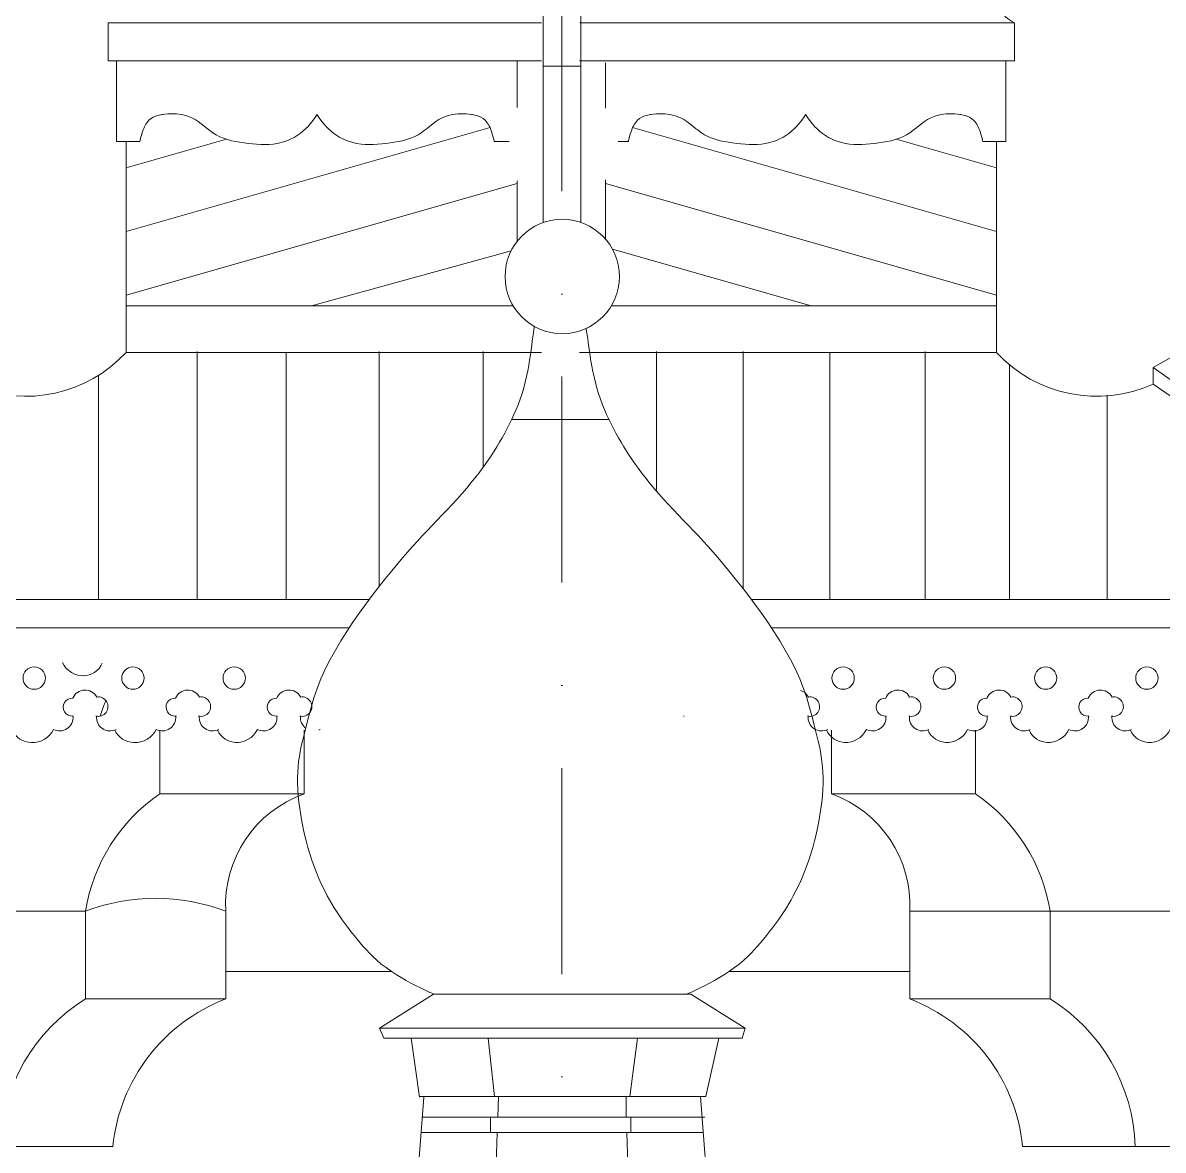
# Model space of a CAD drawing. Header units: millimetres. Extents: x 2399 to 111977, y 1313 to 59551.
# Drawn here: x 41961 to 43914, y 42733 to 44664 of the extents above; entities that cross this region are included whole.
import ezdxf

# ---------------------------------------------------------------- set-up
doc = ezdxf.new("R2010")
doc.units = ezdxf.units.MM
doc.linetypes.add('Штрихпунктирная', pattern=[670.277762, 352.777767, -176.388884, 0, -141.111112])
doc.layers.add('main line', color=7, linetype='Continuous', lineweight=13)

msp = doc.modelspace()

# ---------------------------------------------------------------- linework, layer by layer
at = {"layer": 'main line', "color": 7, "linetype": 'Штрихпунктирная', "lineweight": 13}
msp.add_line((42884.2044, 54113.2451), (42884.2044, 28718.316), dxfattribs=at)
at = {"layer": 'main line', "color": 7, "linetype": 'Continuous', "lineweight": 13}
for p, q in [((42851.8555, 45703.6819), (42851.8555, 44321.258)), ((42916.5533, 44321.258), (42916.5533, 45703.6819)), ((42106.9134, 44598.128), (42106.9134, 44663.54)), ((42106.9134, 44663.54), (42849.2428, 44663.54)), ((42914.7615, 44663.54), (43659.5007, 44663.54)), ((43659.5007, 44598.128), (43659.5007, 44663.54)), ((42106.9134, 44598.128), (42849.5141, 44598.128)), ((42121.6679, 44598.128), (42121.6679, 44460.2853)), ((42807.3824, 44598.128), (42807.3824, 44518.6945)), ((42851.8555, 44589.4685), (42916.5533, 44589.4685)), ((42914.2119, 44598.128), (43659.5007, 44598.128)), ((42958.8383, 44595.0761), (42958.8383, 44517.1669)), ((43644.3832, 44598.128), (43644.3832, 44460.2853)), ((42137.8894, 44305.8656), (42761.0656, 44484.1714)), ((43628.5248, 44305.8656), (43005.3485, 44484.1714)), ((42121.6679, 44460.2853), (42161.4259, 44460.2853)), ((42137.8894, 44414.8828), (42309.7326, 44464.0513)), ((42137.8894, 44099.0339), (42137.8894, 44460.2853)), ((42793.6258, 44460.2853), (42768.2769, 44460.2853)), ((42980.348, 44460.2853), (42998.1372, 44460.2853)), ((43628.5248, 44414.8828), (43456.6815, 44464.0513)), ((43644.7462, 44460.2853), (43604.9882, 44460.2853)), ((43628.5248, 44099.0339), (43628.5248, 44460.2853)), ((42958.8383, 44394.4042), (42958.8383, 44293.1896)), ((42137.8894, 44196.8484), (42807.3824, 44388.4066)), ((42807.3824, 44392.8766), (42807.3824, 44289.0075)), ((43628.5248, 44196.8484), (42958.8383, 44388.4619)), ((42455.4222, 44178.6851), (42797.221, 44272.8595)), ((43310.9919, 44178.6851), (42970.7678, 44276.0314)), ((42137.8894, 44178.6851), (42800.7673, 44178.6851)), ((42968.8825, 44178.6851), (43628.5248, 44178.6851)), ((43948.4976, 44102.4789), (43896.8247, 44072.9799)), ((42137.8894, 44099.0339), (42849.5141, 44099.0339)), ((42259.4771, 44100.4699), (42259.4771, 43675.7242)), ((42411.9791, 44099.0339), (42411.9791, 43675.7242)), ((42571.1819, 44100.4699), (42571.1819, 43698.0762)), ((42749.2873, 44100.4699), (42749.2873, 43902.1978)), ((42914.2119, 44099.0339), (43628.5248, 44099.0339)), ((43046.1568, 44100.4699), (43046.1568, 43861.4678)), ((43194.5915, 44100.4699), (43194.5915, 43694.5121)), ((43343.0263, 44099.0339), (43343.0263, 43675.7242)), ((43506.2963, 44100.4699), (43506.2963, 43675.7242)), ((43650.9902, 44077.724), (43650.9902, 43675.7242)), ((43896.8247, 44072.9799), (43896.8247, 44044.7497)), ((43896.8247, 44072.9799), (44437.6943, 43689.9389)), ((42090.5604, 44059.7104), (42090.5604, 43675.7242)), ((44429.3485, 43675.7242), (43896.8247, 44044.7497)), ((43818.0011, 44025.995), (43818.0011, 43675.7242)), ((42797.9949, 43983.854), (42964.9914, 43983.854)), ((38930.6895, 43675.7242), (42554.0124, 43675.7242)), ((43208.9739, 43675.7242), (46857.0635, 43675.7242)), ((38934.0013, 43627.3017), (42519.7499, 43627.3017)), ((43243.2364, 43627.3017), (46844.1587, 43627.3017)), ((42195.8732, 43343.0785), (42195.8732, 43451.7635)), ((42442.713, 43343.0785), (42442.713, 43451.7635)), ((43345.7415, 43343.0785), (43345.7415, 43451.7635)), ((43592.5813, 43343.0785), (43592.5813, 43451.7635)), ((42195.8732, 43343.0785), (42442.713, 43343.0785)), ((43592.5813, 43343.0785), (43345.7415, 43343.0785)), ((41760.948, 43141.7935), (42068.2386, 43141.7935)), ((42068.2386, 42991.7131), (42068.2386, 43141.7935)), ((42308.5372, 42991.7131), (42308.5372, 43141.7935)), ((44027.5066, 43141.7935), (43479.9174, 43141.7935)), ((43479.9174, 42991.7131), (43479.9174, 43141.7935)), ((43720.216, 42991.7131), (43720.216, 43141.7935)), ((42308.5372, 43038.6601), (42592.7623, 43038.6601)), ((43479.9174, 43038.6601), (43170.224, 43038.6601)), ((42068.2386, 42991.7131), (42308.5372, 42991.7131)), ((42664.5043, 43000.0721), (42571.691, 42941.4861)), ((42664.5043, 43000.0721), (43105.1455, 43000.0721)), ((43105.1455, 43000.0721), (43198.2915, 42941.4861)), ((43720.216, 42991.7131), (43479.9174, 42991.7131)), ((42571.691, 42941.4861), (42579.2386, 42924.5046)), ((42571.691, 42941.4861), (43198.2915, 42941.4861)), ((43192.9504, 42924.5046), (43198.2915, 42941.4861)), ((42579.2386, 42924.5046), (43192.9504, 42924.5046)), ((42626.2314, 42924.5046), (42640.2591, 42823.5051)), ((42768.877, 42824.9079), (42757.9183, 42924.5046)), ((43000.5313, 42824.9079), (43013.8383, 42924.5046)), ((43130.5272, 42824.9079), (43152.9715, 42924.5046)), ((42647.9913, 42823.5273), (42607.6443, 42313.0115)), ((43130.5272, 42824.9079), (42640.2591, 42824.9079)), ((42774.2943, 42789.402), (42775.4475, 42824.9079)), ((42994.3512, 42789.402), (42994.3512, 42824.9079)), ((43121.5318, 42824.8822), (43161.1599, 42313.0115)), ((42645.2943, 42789.402), (43128.8034, 42789.402)), ((42761.8322, 42762.7765), (42761.8322, 42789.402)), ((43002.0969, 42762.7765), (43002.0969, 42789.402)), ((42643.19, 42762.7765), (43126.3399, 42762.7765)), ((42758.8212, 42313.0115), (42773.4295, 42762.7765)), ((43009.8242, 42313.0115), (42995.216, 42762.7765)), ((41760.948, 42739.2235), (42115.2283, 42739.2235)), ((44027.5066, 42739.2235), (43673.2262, 42739.2235))]:
    msp.add_line(p, q, dxfattribs=at)
at = {"layer": 'main line', "color": 7, "linetype": 'Continuous', "lineweight": 13, "flags": 128}
for points in [[(42066.6208, 43545.3267, -0.304535594), (42028.6932, 43567.6702)], [(42066.6208, 43545.3267, -0.304535594), (42028.6932, 43567.6702)], [(42066.6208, 43545.3267, -0.304535594), (42028.6932, 43567.6702)], [(42066.6208, 43545.3267, -0.304535594), (42028.6932, 43567.6702)], [(42066.6208, 43545.3267, -0.304535594), (42028.6932, 43567.6702)], [(42066.6208, 43545.3267, -0.304535594), (42028.6932, 43567.6702)], [(42096.9395, 43566.6853, -0.304535594), (42064.1661, 43545.3267)], [(42096.9395, 43566.6853, -0.304535594), (42064.1661, 43545.3267)], [(42096.9395, 43566.6853, -0.304535594), (42064.1661, 43545.3267)], [(42096.9395, 43566.6853, -0.304535594), (42064.1661, 43545.3267)], [(42096.9395, 43566.6853, -0.304535594), (42064.1661, 43545.3267)], [(42096.9395, 43566.6853, -0.304535594), (42064.1661, 43545.3267)], [(42086.1062, 43476.1599, 1.219803903), (42087.5367, 43508.8418, 0.63216014), (42046.5727, 43506.8436, 1.067465283), (42046.8074, 43476.1599, -0.60309642), (42013.4157, 43453.3936)], [(42086.1062, 43476.1599, 1.219803903), (42087.5367, 43508.8418, 0.63216014), (42046.5727, 43506.8436, 1.067465283), (42046.8074, 43476.1599, -0.60309642), (42013.4157, 43453.3936)], [(42086.1062, 43476.1599, 1.219803903), (42087.5367, 43508.8418, 0.63216014), (42046.5727, 43506.8436, 1.067465283), (42046.8074, 43476.1599, -0.60309642), (42013.4157, 43453.3936)], [(42086.1062, 43476.1599, 1.219803903), (42087.5367, 43508.8418, 0.63216014), (42046.5727, 43506.8436, 1.067465283), (42046.8074, 43476.1599, -0.60309642), (42013.4157, 43453.3936)], [(42086.1062, 43476.1599, 1.219803903), (42087.5367, 43508.8418, 0.63216014), (42046.5727, 43506.8436, 1.067465283), (42046.8074, 43476.1599, -0.60309642), (42013.4157, 43453.3936)], [(42086.1062, 43476.1599, 1.219803903), (42087.5367, 43508.8418, 0.63216014), (42046.5727, 43506.8436, 1.067465283), (42046.8074, 43476.1599, -0.60309642), (42013.4157, 43453.3936)], [(42261.9729, 43476.1599, 1.219803903), (42263.4034, 43508.8418, 0.63216014), (42222.4394, 43506.8436, 1.067465283), (42222.6741, 43476.1599, -0.60309642), (42189.2824, 43453.3936)], [(42261.9729, 43476.1599, 1.219803903), (42263.4034, 43508.8418, 0.63216014), (42222.4394, 43506.8436, 1.067465283), (42222.6741, 43476.1599, -0.60309642), (42189.2824, 43453.3936)], [(42261.9729, 43476.1599, 1.219803903), (42263.4034, 43508.8418, 0.63216014), (42222.4394, 43506.8436, 1.067465283), (42222.6741, 43476.1599, -0.60309642), (42189.2824, 43453.3936)], [(42261.9729, 43476.1599, 1.219803903), (42263.4034, 43508.8418, 0.63216014), (42222.4394, 43506.8436, 1.067465283), (42222.6741, 43476.1599, -0.60309642), (42189.2824, 43453.3936)], [(42261.9729, 43476.1599, 1.219803903), (42263.4034, 43508.8418, 0.63216014), (42222.4394, 43506.8436, 1.067465283), (42222.6741, 43476.1599, -0.60309642), (42189.2824, 43453.3936)], [(42261.9729, 43476.1599, 1.219803903), (42263.4034, 43508.8418, 0.63216014), (42222.4394, 43506.8436, 1.067465283), (42222.6741, 43476.1599, -0.60309642), (42189.2824, 43453.3936)], [(42435.3849, 43476.1599, 1.219803903), (42436.8154, 43508.8418, 0.63216014), (42395.8513, 43506.8436, 1.067465283), (42396.0861, 43476.1599, -0.60309642), (42362.6943, 43453.3936)], [(42435.3849, 43476.1599, 1.219803903), (42436.8154, 43508.8418, 0.63216014), (42395.8513, 43506.8436, 1.067465283), (42396.0861, 43476.1599, -0.60309642), (42362.6943, 43453.3936)], [(42435.3849, 43476.1599, 1.219803903), (42436.8154, 43508.8418, 0.63216014), (42395.8513, 43506.8436, 1.067465283), (42396.0861, 43476.1599, -0.60309642), (42362.6943, 43453.3936)], [(42435.3849, 43476.1599, 1.219803903), (42436.8154, 43508.8418, 0.63216014), (42395.8513, 43506.8436, 1.067465283), (42396.0861, 43476.1599, -0.60309642), (42362.6943, 43453.3936)], [(42435.3849, 43476.1599, 1.219803903), (42436.8154, 43508.8418, 0.63216014), (42395.8513, 43506.8436, 1.067465283), (42396.0861, 43476.1599, -0.60309642), (42362.6943, 43453.3936)], [(42435.3849, 43476.1599, 1.219803903), (42436.8154, 43508.8418, 0.63216014), (42395.8513, 43506.8436, 1.067465283), (42396.0861, 43476.1599, -0.60309642), (42362.6943, 43453.3936)], [(43304.8995, 43476.1599, 1.219803903), (43306.3299, 43508.8418, 0.199841673), (43292.8082, 43519.8713)], [(43304.8995, 43476.1599, 1.219803903), (43306.3299, 43508.8418, 0.199841673), (43292.8082, 43519.8713)], [(43304.8995, 43476.1599, 1.219803903), (43306.3299, 43508.8418, 0.199841673), (43292.8082, 43519.8713)], [(43304.8995, 43476.1599, 1.219803903), (43306.3299, 43508.8418, 0.199841673), (43292.8082, 43519.8713)], [(43304.8995, 43476.1599, 1.219803903), (43306.3299, 43508.8418, 0.199841673), (43292.8082, 43519.8713)], [(43304.8995, 43476.1599, 1.219803903), (43306.3299, 43508.8418, 0.199841673), (43292.8082, 43519.8713)], [(43478.3114, 43476.1599, 1.219803903), (43479.7419, 43508.8418, 0.63216014), (43438.7779, 43506.8436, 1.067465283), (43439.0126, 43476.1599, -0.60309642), (43405.6209, 43453.3936)], [(43478.3114, 43476.1599, 1.219803903), (43479.7419, 43508.8418, 0.63216014), (43438.7779, 43506.8436, 1.067465283), (43439.0126, 43476.1599, -0.60309642), (43405.6209, 43453.3936)], [(43478.3114, 43476.1599, 1.219803903), (43479.7419, 43508.8418, 0.63216014), (43438.7779, 43506.8436, 1.067465283), (43439.0126, 43476.1599, -0.60309642), (43405.6209, 43453.3936)], [(43478.3114, 43476.1599, 1.219803903), (43479.7419, 43508.8418, 0.63216014), (43438.7779, 43506.8436, 1.067465283), (43439.0126, 43476.1599, -0.60309642), (43405.6209, 43453.3936)], [(43478.3114, 43476.1599, 1.219803903), (43479.7419, 43508.8418, 0.63216014), (43438.7779, 43506.8436, 1.067465283), (43439.0126, 43476.1599, -0.60309642), (43405.6209, 43453.3936)], [(43478.3114, 43476.1599, 1.219803903), (43479.7419, 43508.8418, 0.63216014), (43438.7779, 43506.8436, 1.067465283), (43439.0126, 43476.1599, -0.60309642), (43405.6209, 43453.3936)], [(43651.7234, 43476.1599, 1.219803903), (43653.1538, 43508.8418, 0.63216014), (43612.1898, 43506.8436, 1.067465283), (43612.4246, 43476.1599, -0.60309642), (43579.0328, 43453.3936)], [(43651.7234, 43476.1599, 1.219803903), (43653.1538, 43508.8418, 0.63216014), (43612.1898, 43506.8436, 1.067465283), (43612.4246, 43476.1599, -0.60309642), (43579.0328, 43453.3936)], [(43651.7234, 43476.1599, 1.219803903), (43653.1538, 43508.8418, 0.63216014), (43612.1898, 43506.8436, 1.067465283), (43612.4246, 43476.1599, -0.60309642), (43579.0328, 43453.3936)], [(43651.7234, 43476.1599, 1.219803903), (43653.1538, 43508.8418, 0.63216014), (43612.1898, 43506.8436, 1.067465283), (43612.4246, 43476.1599, -0.60309642), (43579.0328, 43453.3936)], [(43651.7234, 43476.1599, 1.219803903), (43653.1538, 43508.8418, 0.63216014), (43612.1898, 43506.8436, 1.067465283), (43612.4246, 43476.1599, -0.60309642), (43579.0328, 43453.3936)], [(43651.7234, 43476.1599, 1.219803903), (43653.1538, 43508.8418, 0.63216014), (43612.1898, 43506.8436, 1.067465283), (43612.4246, 43476.1599, -0.60309642), (43579.0328, 43453.3936)], [(43825.1354, 43476.1599, 1.219803903), (43826.5658, 43508.8418, 0.63216014), (43785.6018, 43506.8436, 1.067465283), (43785.8365, 43476.1599, -0.60309642), (43752.4448, 43453.3936)], [(43825.1354, 43476.1599, 1.219803903), (43826.5658, 43508.8418, 0.63216014), (43785.6018, 43506.8436, 1.067465283), (43785.8365, 43476.1599, -0.60309642), (43752.4448, 43453.3936)], [(43825.1354, 43476.1599, 1.219803903), (43826.5658, 43508.8418, 0.63216014), (43785.6018, 43506.8436, 1.067465283), (43785.8365, 43476.1599, -0.60309642), (43752.4448, 43453.3936)], [(43825.1354, 43476.1599, 1.219803903), (43826.5658, 43508.8418, 0.63216014), (43785.6018, 43506.8436, 1.067465283), (43785.8365, 43476.1599, -0.60309642), (43752.4448, 43453.3936)], [(43825.1354, 43476.1599, 1.219803903), (43826.5658, 43508.8418, 0.63216014), (43785.6018, 43506.8436, 1.067465283), (43785.8365, 43476.1599, -0.60309642), (43752.4448, 43453.3936)], [(43825.1354, 43476.1599, 1.219803903), (43826.5658, 43508.8418, 0.63216014), (43785.6018, 43506.8436, 1.067465283), (43785.8365, 43476.1599, -0.60309642), (43752.4448, 43453.3936)], [(42048.0051, 43476.1599, -0.017938026), (42046.8338, 43475.916)], [(42048.0051, 43476.1599, -0.017938026), (42046.8338, 43475.916)], [(42048.0051, 43476.1599, -0.017938026), (42046.8338, 43475.916)], [(42048.0051, 43476.1599, -0.017938026), (42046.8338, 43475.916)], [(42048.0051, 43476.1599, -0.017938026), (42046.8338, 43475.916)], [(42048.0051, 43476.1599, -0.017938026), (42046.8338, 43475.916)], [(42087.304, 43476.1599, 0.60309642), (42120.6957, 43453.3936)], [(42087.304, 43476.1599, 0.60309642), (42120.6957, 43453.3936)], [(42087.304, 43476.1599, 0.60309642), (42120.6957, 43453.3936)], [(42087.304, 43476.1599, 0.60309642), (42120.6957, 43453.3936)], [(42087.304, 43476.1599, 0.60309642), (42120.6957, 43453.3936)], [(42087.304, 43476.1599, 0.60309642), (42120.6957, 43453.3936)], [(42223.8718, 43476.1599, -0.017938026), (42222.7005, 43475.916)], [(42223.8718, 43476.1599, -0.017938026), (42222.7005, 43475.916)], [(42223.8718, 43476.1599, -0.017938026), (42222.7005, 43475.916)], [(42223.8718, 43476.1599, -0.017938026), (42222.7005, 43475.916)], [(42223.8718, 43476.1599, -0.017938026), (42222.7005, 43475.916)], [(42223.8718, 43476.1599, -0.017938026), (42222.7005, 43475.916)], [(42263.1707, 43476.1599, 0.60309642), (42296.5624, 43453.3936)], [(42263.1707, 43476.1599, 0.60309642), (42296.5624, 43453.3936)], [(42263.1707, 43476.1599, 0.60309642), (42296.5624, 43453.3936)], [(42263.1707, 43476.1599, 0.60309642), (42296.5624, 43453.3936)], [(42263.1707, 43476.1599, 0.60309642), (42296.5624, 43453.3936)], [(42263.1707, 43476.1599, 0.60309642), (42296.5624, 43453.3936)], [(42397.2838, 43476.1599, -0.017938026), (42396.1124, 43475.916)], [(42397.2838, 43476.1599, -0.017938026), (42396.1124, 43475.916)], [(42397.2838, 43476.1599, -0.017938026), (42396.1124, 43475.916)], [(42397.2838, 43476.1599, -0.017938026), (42396.1124, 43475.916)], [(42397.2838, 43476.1599, -0.017938026), (42396.1124, 43475.916)], [(42397.2838, 43476.1599, -0.017938026), (42396.1124, 43475.916)], [(42436.5826, 43476.1599, 0.27065965), (42445.8885, 43455.0763)], [(42436.5826, 43476.1599, 0.27065965), (42445.8885, 43455.0763)], [(42436.5826, 43476.1599, 0.27065965), (42445.8885, 43455.0763)], [(42436.5826, 43476.1599, 0.27065965), (42445.8885, 43455.0763)], [(42436.5826, 43476.1599, 0.27065965), (42445.8885, 43455.0763)], [(42436.5826, 43476.1599, 0.27065965), (42445.8885, 43455.0763)], [(43093.3864, 43476.1599, -0.017938026), (43092.215, 43475.916)], [(43093.3864, 43476.1599, -0.017938026), (43092.215, 43475.916)], [(43093.3864, 43476.1599, -0.017938026), (43092.215, 43475.916)], [(43093.3864, 43476.1599, -0.017938026), (43092.215, 43475.916)], [(43093.3864, 43476.1599, -0.017938026), (43092.215, 43475.916)], [(43093.3864, 43476.1599, -0.017938026), (43092.215, 43475.916)], [(43306.0972, 43476.1599, 0.60309642), (43339.4889, 43453.3936)], [(43306.0972, 43476.1599, 0.60309642), (43339.4889, 43453.3936)], [(43306.0972, 43476.1599, 0.60309642), (43339.4889, 43453.3936)], [(43306.0972, 43476.1599, 0.60309642), (43339.4889, 43453.3936)], [(43306.0972, 43476.1599, 0.60309642), (43339.4889, 43453.3936)], [(43306.0972, 43476.1599, 0.60309642), (43339.4889, 43453.3936)], [(43440.2103, 43476.1599, -0.017938026), (43439.039, 43475.916)], [(43440.2103, 43476.1599, -0.017938026), (43439.039, 43475.916)], [(43440.2103, 43476.1599, -0.017938026), (43439.039, 43475.916)], [(43440.2103, 43476.1599, -0.017938026), (43439.039, 43475.916)], [(43440.2103, 43476.1599, -0.017938026), (43439.039, 43475.916)], [(43440.2103, 43476.1599, -0.017938026), (43439.039, 43475.916)], [(43479.5091, 43476.1599, 0.60309642), (43512.9009, 43453.3936)], [(43479.5091, 43476.1599, 0.60309642), (43512.9009, 43453.3936)], [(43479.5091, 43476.1599, 0.60309642), (43512.9009, 43453.3936)], [(43479.5091, 43476.1599, 0.60309642), (43512.9009, 43453.3936)], [(43479.5091, 43476.1599, 0.60309642), (43512.9009, 43453.3936)], [(43479.5091, 43476.1599, 0.60309642), (43512.9009, 43453.3936)], [(43613.6223, 43476.1599, -0.017938026), (43612.4509, 43475.916)], [(43613.6223, 43476.1599, -0.017938026), (43612.4509, 43475.916)], [(43613.6223, 43476.1599, -0.017938026), (43612.4509, 43475.916)], [(43613.6223, 43476.1599, -0.017938026), (43612.4509, 43475.916)], [(43613.6223, 43476.1599, -0.017938026), (43612.4509, 43475.916)], [(43613.6223, 43476.1599, -0.017938026), (43612.4509, 43475.916)], [(43652.9211, 43476.1599, 0.60309642), (43686.3129, 43453.3936)], [(43652.9211, 43476.1599, 0.60309642), (43686.3129, 43453.3936)], [(43652.9211, 43476.1599, 0.60309642), (43686.3129, 43453.3936)], [(43652.9211, 43476.1599, 0.60309642), (43686.3129, 43453.3936)], [(43652.9211, 43476.1599, 0.60309642), (43686.3129, 43453.3936)], [(43652.9211, 43476.1599, 0.60309642), (43686.3129, 43453.3936)], [(43787.0343, 43476.1599, -0.017938026), (43785.8629, 43475.916)], [(43787.0343, 43476.1599, -0.017938026), (43785.8629, 43475.916)], [(43787.0343, 43476.1599, -0.017938026), (43785.8629, 43475.916)], [(43787.0343, 43476.1599, -0.017938026), (43785.8629, 43475.916)], [(43787.0343, 43476.1599, -0.017938026), (43785.8629, 43475.916)], [(43787.0343, 43476.1599, -0.017938026), (43785.8629, 43475.916)], [(43826.3331, 43476.1599, 0.60309642), (43859.7248, 43453.3936)], [(43826.3331, 43476.1599, 0.60309642), (43859.7248, 43453.3936)], [(43826.3331, 43476.1599, 0.60309642), (43859.7248, 43453.3936)], [(43826.3331, 43476.1599, 0.60309642), (43859.7248, 43453.3936)], [(43826.3331, 43476.1599, 0.60309642), (43859.7248, 43453.3936)], [(43826.3331, 43476.1599, 0.60309642), (43859.7248, 43453.3936)], [(41942.7146, 43452.4088, 0.304535594), (41975.488, 43431.0501)], [(41942.7146, 43452.4088, 0.304535594), (41975.488, 43431.0501)], [(41942.7146, 43452.4088, 0.304535594), (41975.488, 43431.0501)], [(41942.7146, 43452.4088, 0.304535594), (41975.488, 43431.0501)], [(41942.7146, 43452.4088, 0.304535594), (41975.488, 43431.0501)], [(41942.7146, 43452.4088, 0.304535594), (41975.488, 43431.0501)], [(41975.488, 43431.0501, 0.304535594), (42013.4157, 43453.3936)], [(41975.488, 43431.0501, 0.304535594), (42013.4157, 43453.3936)], [(41975.488, 43431.0501, 0.304535594), (42013.4157, 43453.3936)], [(41975.488, 43431.0501, 0.304535594), (42013.4157, 43453.3936)], [(41975.488, 43431.0501, 0.304535594), (42013.4157, 43453.3936)], [(41975.488, 43431.0501, 0.304535594), (42013.4157, 43453.3936)], [(42118.5813, 43452.4088, 0.304535594), (42151.3547, 43431.0501)], [(42118.5813, 43452.4088, 0.304535594), (42151.3547, 43431.0501)], [(42118.5813, 43452.4088, 0.304535594), (42151.3547, 43431.0501)], [(42118.5813, 43452.4088, 0.304535594), (42151.3547, 43431.0501)], [(42118.5813, 43452.4088, 0.304535594), (42151.3547, 43431.0501)], [(42118.5813, 43452.4088, 0.304535594), (42151.3547, 43431.0501)], [(42151.3547, 43431.0501, 0.304535594), (42189.2824, 43453.3936)], [(42151.3547, 43431.0501, 0.304535594), (42189.2824, 43453.3936)], [(42151.3547, 43431.0501, 0.304535594), (42189.2824, 43453.3936)], [(42151.3547, 43431.0501, 0.304535594), (42189.2824, 43453.3936)], [(42151.3547, 43431.0501, 0.304535594), (42189.2824, 43453.3936)], [(42151.3547, 43431.0501, 0.304535594), (42189.2824, 43453.3936)], [(42294.448, 43452.4088, 0.304535594), (42327.2214, 43431.0501)], [(42294.448, 43452.4088, 0.304535594), (42327.2214, 43431.0501)], [(42294.448, 43452.4088, 0.304535594), (42327.2214, 43431.0501)], [(42294.448, 43452.4088, 0.304535594), (42327.2214, 43431.0501)], [(42294.448, 43452.4088, 0.304535594), (42327.2214, 43431.0501)], [(42294.448, 43452.4088, 0.304535594), (42327.2214, 43431.0501)], [(42324.7666, 43431.0501, 0.304535594), (42362.6943, 43453.3936)], [(42324.7666, 43431.0501, 0.304535594), (42362.6943, 43453.3936)], [(42324.7666, 43431.0501, 0.304535594), (42362.6943, 43453.3936)], [(42324.7666, 43431.0501, 0.304535594), (42362.6943, 43453.3936)], [(42324.7666, 43431.0501, 0.304535594), (42362.6943, 43453.3936)], [(42324.7666, 43431.0501, 0.304535594), (42362.6943, 43453.3936)], [(42467.86, 43452.4088, 0.025540999), (42469.9744, 43453.3936)], [(42467.86, 43452.4088, 0.025540999), (42469.9744, 43453.3936)], [(42467.86, 43452.4088, 0.025540999), (42469.9744, 43453.3936)], [(42467.86, 43452.4088, 0.025540999), (42469.9744, 43453.3936)], [(42467.86, 43452.4088, 0.025540999), (42469.9744, 43453.3936)], [(42467.86, 43452.4088, 0.025540999), (42469.9744, 43453.3936)], [(43337.3745, 43452.4088, 0.304535594), (43370.1479, 43431.0501)], [(43337.3745, 43452.4088, 0.304535594), (43370.1479, 43431.0501)], [(43337.3745, 43452.4088, 0.304535594), (43370.1479, 43431.0501)], [(43337.3745, 43452.4088, 0.304535594), (43370.1479, 43431.0501)], [(43337.3745, 43452.4088, 0.304535594), (43370.1479, 43431.0501)], [(43337.3745, 43452.4088, 0.304535594), (43370.1479, 43431.0501)], [(43367.6932, 43431.0501, 0.304535594), (43405.6209, 43453.3936)], [(43367.6932, 43431.0501, 0.304535594), (43405.6209, 43453.3936)], [(43367.6932, 43431.0501, 0.304535594), (43405.6209, 43453.3936)], [(43367.6932, 43431.0501, 0.304535594), (43405.6209, 43453.3936)], [(43367.6932, 43431.0501, 0.304535594), (43405.6209, 43453.3936)], [(43367.6932, 43431.0501, 0.304535594), (43405.6209, 43453.3936)], [(43510.7865, 43452.4088, 0.304535594), (43543.5599, 43431.0501)], [(43510.7865, 43452.4088, 0.304535594), (43543.5599, 43431.0501)], [(43510.7865, 43452.4088, 0.304535594), (43543.5599, 43431.0501)], [(43510.7865, 43452.4088, 0.304535594), (43543.5599, 43431.0501)], [(43510.7865, 43452.4088, 0.304535594), (43543.5599, 43431.0501)], [(43510.7865, 43452.4088, 0.304535594), (43543.5599, 43431.0501)], [(43541.1051, 43431.0501, 0.304535594), (43579.0328, 43453.3936)], [(43541.1051, 43431.0501, 0.304535594), (43579.0328, 43453.3936)], [(43541.1051, 43431.0501, 0.304535594), (43579.0328, 43453.3936)], [(43541.1051, 43431.0501, 0.304535594), (43579.0328, 43453.3936)], [(43541.1051, 43431.0501, 0.304535594), (43579.0328, 43453.3936)], [(43541.1051, 43431.0501, 0.304535594), (43579.0328, 43453.3936)], [(43684.1985, 43452.4088, 0.304535594), (43716.9718, 43431.0501)], [(43684.1985, 43452.4088, 0.304535594), (43716.9718, 43431.0501)], [(43684.1985, 43452.4088, 0.304535594), (43716.9718, 43431.0501)], [(43684.1985, 43452.4088, 0.304535594), (43716.9718, 43431.0501)], [(43684.1985, 43452.4088, 0.304535594), (43716.9718, 43431.0501)], [(43684.1985, 43452.4088, 0.304535594), (43716.9718, 43431.0501)], [(43714.5171, 43431.0501, 0.304535594), (43752.4448, 43453.3936)], [(43714.5171, 43431.0501, 0.304535594), (43752.4448, 43453.3936)], [(43714.5171, 43431.0501, 0.304535594), (43752.4448, 43453.3936)], [(43714.5171, 43431.0501, 0.304535594), (43752.4448, 43453.3936)], [(43714.5171, 43431.0501, 0.304535594), (43752.4448, 43453.3936)], [(43714.5171, 43431.0501, 0.304535594), (43752.4448, 43453.3936)], [(43857.6104, 43452.4088, 0.304535594), (43890.3838, 43431.0501)], [(43857.6104, 43452.4088, 0.304535594), (43890.3838, 43431.0501)], [(43857.6104, 43452.4088, 0.304535594), (43890.3838, 43431.0501)], [(43857.6104, 43452.4088, 0.304535594), (43890.3838, 43431.0501)], [(43857.6104, 43452.4088, 0.304535594), (43890.3838, 43431.0501)], [(43857.6104, 43452.4088, 0.304535594), (43890.3838, 43431.0501)], [(43887.9291, 43431.0501, 0.304535594), (43925.8567, 43453.3936)], [(43887.9291, 43431.0501, 0.304535594), (43925.8567, 43453.3936)], [(43887.9291, 43431.0501, 0.304535594), (43925.8567, 43453.3936)], [(43887.9291, 43431.0501, 0.304535594), (43925.8567, 43453.3936)], [(43887.9291, 43431.0501, 0.304535594), (43925.8567, 43453.3936)], [(43887.9291, 43431.0501, 0.304535594), (43925.8567, 43453.3936)]]:
    msp.add_lwpolyline(points, format="xyb", dxfattribs=at)
at = {"layer": 'main line', "color": 7, "linetype": 'Continuous', "lineweight": 13}
for centre, radius in [((42884.8249, 44229.0044), 97.9679), ((41980.4098, 43541.2726), 19.1338), ((41980.4098, 43541.2726), 19.1338), ((41980.4098, 43541.2726), 19.1338), ((41980.4098, 43541.2726), 19.1338), ((41980.4098, 43541.2726), 19.1338), ((41980.4098, 43541.2726), 19.1338), ((42149.5477, 43541.2726), 19.1338), ((42149.5477, 43541.2726), 19.1338), ((42149.5477, 43541.2726), 19.1338), ((42149.5477, 43541.2726), 19.1338), ((42149.5477, 43541.2726), 19.1338), ((42149.5477, 43541.2726), 19.1338), ((42322.9596, 43541.2726), 19.1338), ((42322.9596, 43541.2726), 19.1338), ((42322.9596, 43541.2726), 19.1338), ((42322.9596, 43541.2726), 19.1338), ((42322.9596, 43541.2726), 19.1338), ((42322.9596, 43541.2726), 19.1338), ((43365.8861, 43541.2726), 19.1338), ((43365.8861, 43541.2726), 19.1338), ((43365.8861, 43541.2726), 19.1338), ((43365.8861, 43541.2726), 19.1338), ((43365.8861, 43541.2726), 19.1338), ((43365.8861, 43541.2726), 19.1338), ((43539.2981, 43541.2726), 19.1338), ((43539.2981, 43541.2726), 19.1338), ((43539.2981, 43541.2726), 19.1338), ((43539.2981, 43541.2726), 19.1338), ((43539.2981, 43541.2726), 19.1338), ((43539.2981, 43541.2726), 19.1338), ((43712.7101, 43541.2726), 19.1338), ((43712.7101, 43541.2726), 19.1338), ((43712.7101, 43541.2726), 19.1338), ((43712.7101, 43541.2726), 19.1338), ((43712.7101, 43541.2726), 19.1338), ((43712.7101, 43541.2726), 19.1338), ((43886.122, 43541.2726), 19.1338), ((43886.122, 43541.2726), 19.1338), ((43886.122, 43541.2726), 19.1338), ((43886.122, 43541.2726), 19.1338), ((43886.122, 43541.2726), 19.1338), ((43886.122, 43541.2726), 19.1338)]:
    msp.add_circle(centre, radius, dxfattribs=at)
for centre, radius, start, end in [((43683.6956, 44716.3727), 58.1093, 198.2987864, 245.39452), ((41966.1729, 44257.5648), 233.7062, 247.3887002, 317.2864032), ((43800.2413, 44257.5648), 233.7062, 222.7135968, 294.4103271), ((42279.9392, 43421.6279), 194.2664, 155.3921893, 163.7413014), ((42365.0396, 43094.7011), 300.5138, 124.2582401, 170.9842444), ((42510.482, 43152.5408), 202.2306, 109.5790686, 183.0463562), ((43277.9725, 43152.5408), 202.2306, 356.9536438, 70.4209314), ((43423.4149, 43094.7011), 300.5138, 9.0157556, 55.7417599), ((42188.3879, 42828.5146), 335.5287, 69.0170916, 110.9829084), ((42229.5138, 42730.2744), 307.1806, 121.6694391, 178.3305609), ((42416.0453, 42709.1592), 302.3156, 110.8311775, 174.292688), ((43372.4092, 42709.1592), 302.3156, 5.707312, 69.1688225), ((43558.9407, 42730.2744), 307.1806, 1.6694391, 58.3305609)]:
    msp.add_arc(centre, radius, start, end, dxfattribs=at)
for points, knots in [([(42464.8514, 44506.4417), (42464.8514, 44506.4417), (42456.6579, 44492.7259), (42445.2886, 44481.8124), (42433.5586, 44470.5526), (42419.0979, 44462.4243), (42403.3404, 44458.3414), (42384.9947, 44453.5878), (42365.9339, 44454.8797), (42347.0366, 44456.9892), (42327.8439, 44459.1317), (42308.595, 44462.2346), (42291.9168, 44471.7585), (42277.2381, 44480.1405), (42265.9157, 44493.7087), (42250.6374, 44500.8882), (42226.9152, 44512.0356), (42199.3791, 44506.4417), (42199.3791, 44506.4417)], [0, 0, 0, 0, 1, 1, 1, 2, 2, 2, 3, 3, 3, 4, 4, 4, 5, 5, 5, 6, 6, 6, 6]), ([(42464.8514, 44506.4417), (42464.8514, 44506.4417), (42473.0449, 44492.7259), (42484.4142, 44481.8124), (42496.1442, 44470.5526), (42510.6049, 44462.4243), (42526.3625, 44458.3414), (42544.7082, 44453.5878), (42563.769, 44454.8797), (42582.6663, 44456.9892), (42601.8589, 44459.1317), (42621.1079, 44462.2346), (42637.786, 44471.7585), (42652.4647, 44480.1405), (42663.7871, 44493.7087), (42679.0654, 44500.8882), (42702.7876, 44512.0356), (42730.3238, 44506.4417), (42730.3238, 44506.4417)], [0, 0, 0, 0, 1, 1, 1, 2, 2, 2, 3, 3, 3, 4, 4, 4, 5, 5, 5, 6, 6, 6, 6]), ([(43301.5627, 44506.4417), (43301.5627, 44506.4417), (43293.3692, 44492.7259), (43281.9999, 44481.8124), (43270.2699, 44470.5526), (43255.8092, 44462.4243), (43240.0517, 44458.3414), (43221.706, 44453.5878), (43202.6452, 44454.8797), (43183.7479, 44456.9892), (43164.5552, 44459.1317), (43145.3063, 44462.2346), (43128.6281, 44471.7585), (43113.9494, 44480.1405), (43102.627, 44493.7087), (43087.3487, 44500.8882), (43063.6266, 44512.0356), (43036.0904, 44506.4417), (43036.0904, 44506.4417)], [0, 0, 0, 0, 1, 1, 1, 2, 2, 2, 3, 3, 3, 4, 4, 4, 5, 5, 5, 6, 6, 6, 6]), ([(43301.5627, 44506.4417), (43301.5627, 44506.4417), (43309.7562, 44492.7259), (43321.1255, 44481.8124), (43332.8555, 44470.5526), (43347.3162, 44462.4243), (43363.0738, 44458.3414), (43381.4195, 44453.5878), (43400.4803, 44454.8797), (43419.3776, 44456.9892), (43438.5702, 44459.1317), (43457.8192, 44462.2346), (43474.4973, 44471.7585), (43489.176, 44480.1405), (43500.4984, 44493.7087), (43515.7767, 44500.8882), (43539.4989, 44512.0356), (43567.0351, 44506.4417), (43567.0351, 44506.4417)], [0, 0, 0, 0, 1, 1, 1, 2, 2, 2, 3, 3, 3, 4, 4, 4, 5, 5, 5, 6, 6, 6, 6]), ([(42161.4259, 44460.2853), (42161.4259, 44460.2853), (42163.1355, 44469.0736), (42166.0396, 44477.5039), (42168.4625, 44484.5373), (42171.5929, 44491.4688), (42177.0218, 44496.5256), (42186.1138, 44504.9946), (42199.3791, 44506.4417), (42199.3791, 44506.4417)], [0, 0, 0, 0, 1, 1, 1, 2, 2, 2, 3, 3, 3, 3]), ([(42768.2769, 44460.2853), (42768.2769, 44460.2853), (42766.5673, 44469.0736), (42763.6632, 44477.5039), (42761.2403, 44484.5373), (42758.1099, 44491.4688), (42752.681, 44496.5256), (42743.589, 44504.9946), (42730.3238, 44506.4417), (42730.3238, 44506.4417)], [0, 0, 0, 0, 1, 1, 1, 2, 2, 2, 3, 3, 3, 3]), ([(42998.1372, 44460.2853), (42998.1372, 44460.2853), (42999.8468, 44469.0736), (43002.7509, 44477.5039), (43005.1738, 44484.5373), (43008.3042, 44491.4688), (43013.7331, 44496.5256), (43022.8251, 44504.9946), (43036.0904, 44506.4417), (43036.0904, 44506.4417)], [0, 0, 0, 0, 1, 1, 1, 2, 2, 2, 3, 3, 3, 3]), ([(43604.9882, 44460.2853), (43604.9882, 44460.2853), (43603.2786, 44469.0736), (43600.3745, 44477.5039), (43597.9516, 44484.5373), (43594.8212, 44491.4688), (43589.3923, 44496.5256), (43580.3003, 44504.9946), (43567.0351, 44506.4417), (43567.0351, 44506.4417)], [0, 0, 0, 0, 1, 1, 1, 2, 2, 2, 3, 3, 3, 3]), ([(42664.5043, 43000.0721), (42664.5043, 43000.0721), (42595.8132, 43029.0496), (42560.2407, 43064.5049), (42531.7082, 43092.9434), (42501.7374, 43132.8472), (42482.4664, 43168.204), (42454.7568, 43219.0433), (42438.214, 43281.6672), (42432.7009, 43339.5083), (42427.0732, 43398.5508), (42440.1064, 43433.3899), (42454.5231, 43490.8999), (42476.3096, 43577.8092), (42546.4988, 43669.2863), (42603.7329, 43738.329), (42646.0024, 43789.3197), (42696.0077, 43833.5425), (42736.8372, 43885.6889), (42766.4452, 43923.5035), (42791.2275, 43964.8822), (42809.2273, 44009.4311), (42829.6388, 44059.9488), (42832.0505, 44117.8801), (42837.2706, 44143.3522)], [0, 0, 0, 0, 1, 1, 1, 2, 2, 2, 3, 3, 3, 4, 4, 4, 5, 5, 5, 6, 6, 6, 7, 7, 7, 8, 8, 8, 8]), ([(43098.482, 43000.0721), (43098.482, 43000.0721), (43167.1731, 43029.0496), (43202.7456, 43064.5049), (43231.2781, 43092.9434), (43261.249, 43132.8472), (43280.5199, 43168.204), (43308.2296, 43219.0433), (43324.7723, 43281.6672), (43330.2855, 43339.5083), (43335.9132, 43398.5508), (43322.88, 43433.3899), (43308.4633, 43490.8999), (43286.6767, 43577.8092), (43216.4875, 43669.2863), (43159.2535, 43738.329), (43116.984, 43789.3197), (43066.9786, 43833.5425), (43026.1491, 43885.6889), (42996.5412, 43923.5035), (42971.7589, 43964.8822), (42953.759, 44009.4311), (42933.3475, 44059.9488), (42930.8838, 44114.4823), (42925.6637, 44139.9544)], [0, 0, 0, 0, 1, 1, 1, 2, 2, 2, 3, 3, 3, 4, 4, 4, 5, 5, 5, 6, 6, 6, 7, 7, 7, 8, 8, 8, 8])]:
    msp.add_open_spline(points, degree=3, knots=knots, dxfattribs=at)

doc.saveas('drawing.dxf')
